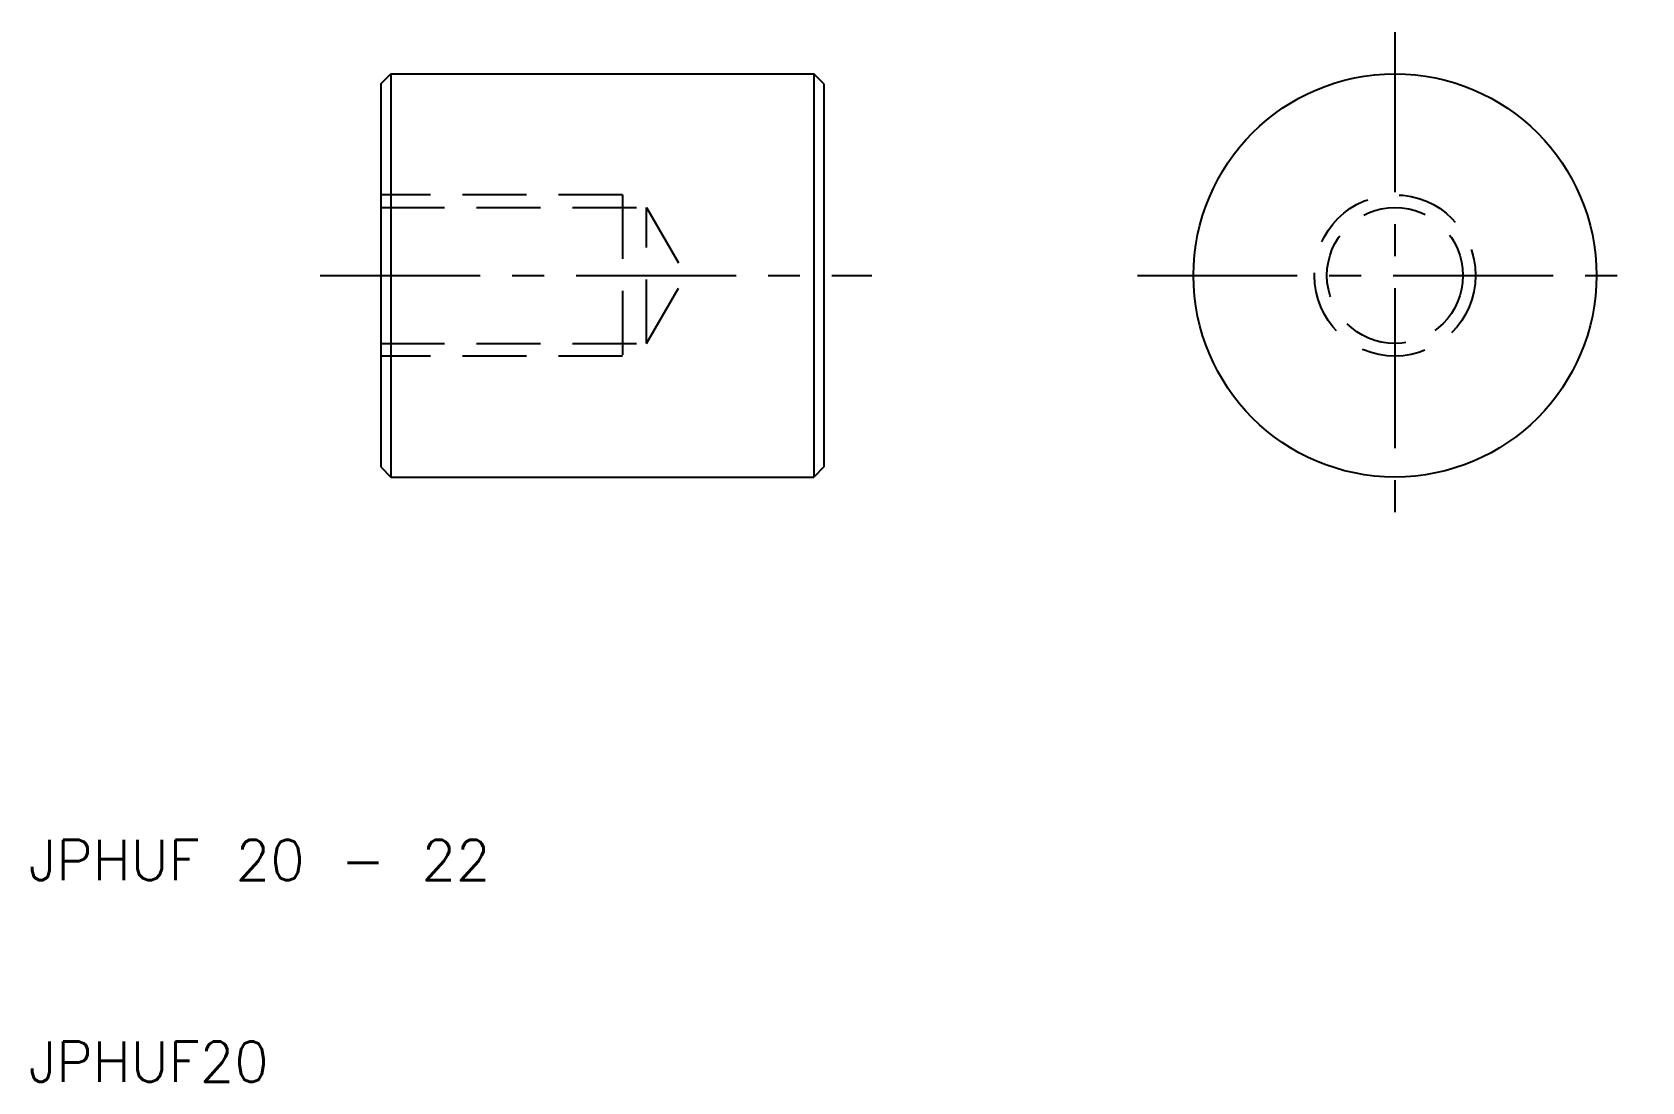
# Model space of a CAD drawing. Extents: x 10.2 to 90.1, y 10 to 62.1.
import ezdxf

# ---------------------------------------------------------------- set-up
doc = ezdxf.new("R2010")
doc.units = 0
doc.header["$LTSCALE"] = 0.25
doc.linetypes.add('CENTER', pattern=[50.8, 31.75, -6.35, 6.35, -6.35])
doc.linetypes.add('DASHED', pattern=[19.05, 12.7, -6.35])
doc.layers.get('0').update_dxf_attribs({"linetype": 'CONTINUOUS'})
doc.layers.add('CENTER', color=1, linetype='CENTER')
doc.styles.get("Standard").update_dxf_attribs({"font": 'txt.shx'})

msp = doc.modelspace()

# ---------------------------------------------------------------- linework, layer by layer
for p, q in [((27.469, 59.5), (27.969, 60)), ((27.969, 60), (27.969, 40)), ((27.969, 60), (48.969, 60)), ((48.969, 60), (48.969, 40)), ((49.469, 59.5), (48.969, 60)), ((27.469, 59.5), (27.469, 40.5)), ((49.469, 59.5), (49.469, 40.5)), ((27.469, 40.5), (27.969, 40)), ((27.969, 40), (48.969, 40)), ((49.469, 40.5), (48.969, 40))]:
    msp.add_line(p, q)
at = {"color": 3, "linetype": 'DASHED'}
for p, q in [((39.469, 54), (27.469, 54)), ((39.469, 54), (39.469, 46)), ((27.469, 53.375), (40.669, 53.375)), ((40.669, 46.625), (40.669, 53.375)), ((40.669, 53.375), (42.617, 50)), ((40.669, 46.625), (42.617, 50)), ((27.469, 46.625), (40.669, 46.625)), ((39.469, 46), (27.469, 46))]:
    msp.add_line(p, q, dxfattribs=at)
msp.add_circle((77.813, 50), 10)
for radius in [4, 3.375]:
    msp.add_circle((77.813, 50), radius, dxfattribs=at)
at = {"layer": 'CENTER', "color": 1, "linetype": 'CENTER'}
for p, q in [((77.813, 62.068), (77.813, 37.347)), ((24.469, 50), (51.841, 50)), ((65.026, 50), (90.065, 50))]:
    msp.add_line(p, q, dxfattribs=at)

# ---------------------------------------------------------------- texts
for s, p in [('JPHUF 20 - 22', (10, 20)), ('JPHUF20', (10, 10))]:
    msp.add_text(s, height=2).set_placement(p)

doc.saveas('drawing.dxf')
